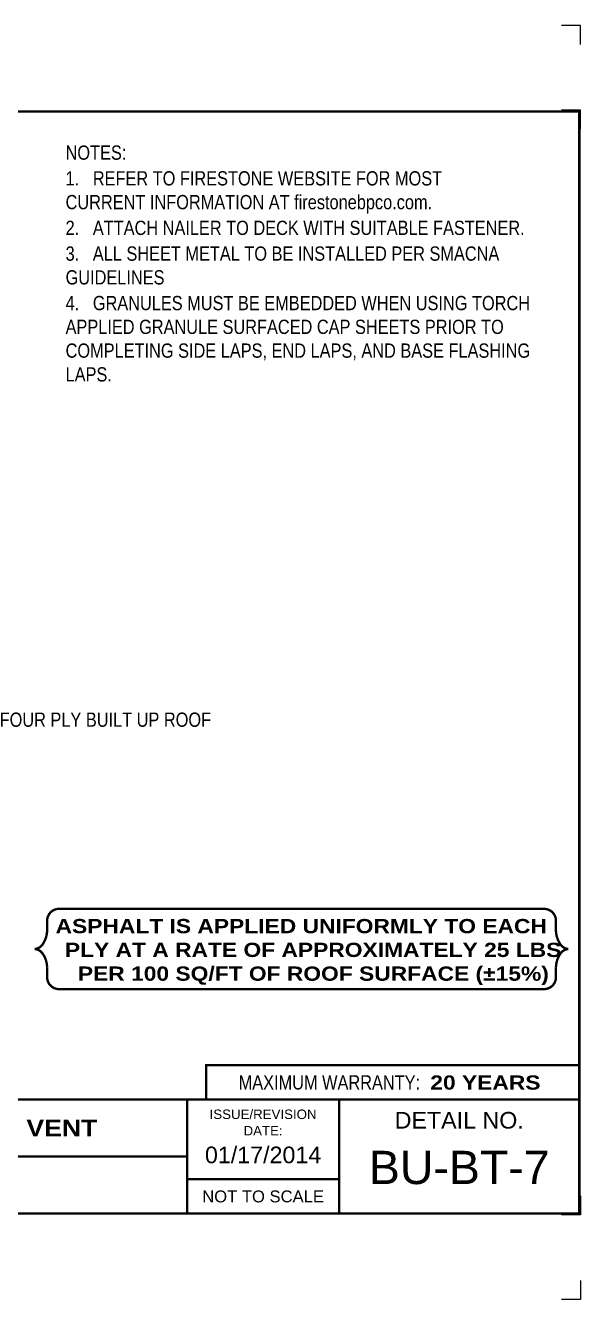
# Model space of a CAD drawing. Header units: inches. Extents: x -719.7 to -699.6, y -96.2 to -79.4.
# Drawn here: x -706.92 to -699.62, y -96.21 to -79.45 of the extents above; entities that cross this region are included whole.
import ezdxf
from ezdxf.enums import TextEntityAlignment as Align

# ---------------------------------------------------------------- set-up
doc = ezdxf.new("R2010")
doc.units = ezdxf.units.IN
doc.header["$MEASUREMENT"] = 0
doc.layers.get('0').update_dxf_attribs({"linetype": 'CONTINUOUS'})
doc.layers.get('DEFPOINTS').update_dxf_attribs({"linetype": 'CONTINUOUS'})
for name, color, linetype in [('FSBP-ANNO-LABEL', 7, 'CONTINUOUS'), ('FSBP-ANNO-NOTE', 7, 'CONTINUOUS'), ('FSBP-TTLB', 7, 'CONTINUOUS'), ('FSBP-TTLB-BORDER', 7, 'CONTINUOUS'), ('FSBP-TTLB-TEXT', 7, 'CONTINUOUS')]:
    doc.layers.add(name, color=color, linetype=linetype)
doc.styles.add('ARIAL', font='arial.ttf')
doc.styles.add('ARIAL_BOLD', font='')
doc.styles.add('ARIAL_NAR', font='ARIALN.TTF')
doc.styles.add('FSBP_ARIAL_NAR', font='ARIALN.TTF')
doc.styles.get('ARIAL_BOLD').set_extended_font_data('Arial Black')

# ---------------------------------------------------------------- blocks, each defined once
blk = doc.blocks.new('TTLB-ASPHALT_1')
blk.add_line((16.84110496735593, 0), (20, 0))
at = {"layer": 'DEFPOINTS', "linetype": 'Continuous', "ltscale": 1.75}
for points in [[(20.01562500000003, 13.88083333333333), (20.01562500000003, 14.13083333333333), (19.76562500000003, 14.13083333333333)], [(20.01562500000003, -2.380833333333342), (20.01562500000003, -2.630833333333342), (19.76562500000003, -2.630833333333342)]]:
    blk.add_lwpolyline(points, dxfattribs=at)
at = {"layer": 'DEFPOINTS', "color": 1}
for points in [[(20.015625, 12.765625), (20.015625, 13.015625), (19.765625, 13.015625)], [(20.015625, -1.265625), (20.015625, -1.515625), (19.765625, -1.515625)]]:
    blk.add_lwpolyline(points, dxfattribs=at)
at = {"layer": 'FSBP-TTLB', "const_width": 0.03125}
blk.add_lwpolyline([(15.09028770518938, 0), (20, 0), (20, 0.4512598240669945), (15.09028770518938, 0.4512598240669945)], close=True, dxfattribs=at)
for points in [[(0, 0), (0, -1.5), (20, -1.5), (20, 0), (0, 0)], [(14.84028770518938, 0), (14.84028770518938, -1.5)], [(16.84110496735593, 0), (16.84110496735593, -1.5)], [(20, 0), (20, -1.5)], [(4.825208527206769, -0.75), (14.84028770518938, -0.75)], [(14.84028770518938, -1.048740175933006), (16.84110496735593, -1.048740175933006)]]:
    blk.add_lwpolyline(points, dxfattribs=at)
at = {"layer": 'FSBP-TTLB-BORDER', "const_width": 0.03125}
blk.add_lwpolyline([(20, 0), (20, 13), (0, 13), (0, 0)], dxfattribs=at)
at = {"layer": 'FSBP-TTLB-TEXT', "style": 'ARIAL_NAR'}
blk.add_text('MAXIMUM WARRANTY:', height=0.1875, dxfattribs=at).set_placement((17.90516569312837, 0.2256299120335257), align=Align.MIDDLE_RIGHT)
at = {"layer": 'FSBP-TTLB-TEXT', "style": 'ARIAL_BOLD'}
blk.add_text('20 YEARS', height=0.1875, dxfattribs=at).set_placement((18.03987100774941, 0.2240244307510579), align=Align.MIDDLE_LEFT)
at = {"layer": 'FSBP-TTLB-TEXT', "style": 'ARIAL'}
for s, height, p in [('ISSUE/REVISION', 0.125, (15.84069633627263, -0.1938496373466023)), ('DETAIL NO.', 0.21875, (18.42055248367797, -0.2724398367368792)), ('DATE:', 0.125, (15.84069633627263, -0.409973105348854)), ('NOT TO SCALE', 0.15625, (15.84069633627263, -1.274370087966503))]:
    blk.add_text(s, height=height, dxfattribs=at).set_placement(p, align=Align.MIDDLE_CENTER)
at = {"layer": 'FSBP-TTLB-TEXT'}
for tag, height, style, p in [('DETAIL_DESCP_LINE_1', 0.21875, 'ARIAL_BOLD', (9.832748116198076, -0.375)), ('ISSUE_REV_DATE', 0.21875, 'ARIAL', (15.84069633627263, -0.7282559425942452)), ('DETAIL_NUMBER', 0.4375, 'ARIAL', (18.42055248367797, -0.8931630692489421))]:
    blk.add_attdef(tag, text='', height=height, dxfattribs=dict(at, style=style)).set_placement(p, align=Align.MIDDLE_CENTER)
at = {"layer": 'FSBP-TTLB-TEXT', "style": 'ARIAL'}
blk.add_attdef('ACCPT_SYSTEMS', text='', height=0.21875, dxfattribs=at).set_placement((11.49438170418193, -1.125), align=Align.MIDDLE_LEFT)

msp = doc.modelspace()

# ---------------------------------------------------------------- linework, layer by layer
at = {"layer": 'FSBP-ANNO-NOTE', "const_width": 0.03125}
msp.add_lwpolyline([(-706.6366246599139, -91.35969556967972), (-706.6366246599139, -91.2274095386969, -0.414213562373095), (-706.4803746599139, -91.0711595386969), (-700.100869581329, -91.0711595386969, -0.414213562373095), (-699.944619581329, -91.2274095386969), (-699.944619581329, -91.35969556967972, 0.1409083258157955), (-699.8861719551415, -91.53783661978274, 0.2244532195272858), (-699.7821085374286, -91.59911765987955, 0.2244532195272858), (-699.8861719551415, -91.66039869997634, 0.1409083258157939), (-699.944619581329, -91.83853975007936), (-699.944619581329, -91.9708257810622, -0.414213562373095), (-700.100869581329, -92.1270757810622), (-706.4803746599139, -92.1270757810622, -0.414213562373095), (-706.6366246599139, -91.9708257810622), (-706.6366246599139, -91.83853975007936, 0.1409083258157955), (-706.6950722861013, -91.66039869997634, 0.2244532195272858), (-706.7991357038143, -91.59911765987955, 0.2244532195272858), (-706.6950722861013, -91.53783661978274, 0.1409083258157939)], format="xyb", close=True, dxfattribs=at)
msp.add_lwpolyline([(-706.6366246599139, -91.35969556967972), (-706.6366246599139, -91.2274095386969, -0.414213562373095), (-706.4803746599139, -91.0711595386969), (-700.100869581329, -91.0711595386969, -0.414213562373095), (-699.944619581329, -91.2274095386969), (-699.944619581329, -91.35969556967972, 0.1409083258157955), (-699.8861719551415, -91.53783661978274, 0.2244532195272858), (-699.7821085374286, -91.59911765987955, 0.2244532195272858), (-699.8861719551415, -91.66039869997634, 0.1409083258157939), (-699.944619581329, -91.83853975007936), (-699.944619581329, -91.9708257810622, -0.414213562373095), (-700.100869581329, -92.1270757810622), (-706.4803746599139, -92.1270757810622, -0.414213562373095), (-706.6366246599139, -91.9708257810622), (-706.6366246599139, -91.83853975007936, 0.1409083258157955), (-706.6950722861013, -91.66039869997634, 0.2244532195272858), (-706.7991357038143, -91.59911765987955, 0.2244532195272858), (-706.6950722861013, -91.53783661978274, 0.1409083258157939)], format="xyb", close=True, dxfattribs=at)

# ---------------------------------------------------------------- block references
ref = msp.add_blockref('TTLB-ASPHALT_1', (-719.6369736728427, -93.58006991502182))
ref.add_attrib('DETAIL_DESCP_LINE_1', 'SKYLIGHT, ROOF HATCH, AND SMOKE VENT', dxfattribs={"layer": 'FSBP-TTLB-TEXT', "height": 0.21875, "style": 'ARIAL_BOLD'}).set_placement((-709.8042255566446, -93.95506991502182), align=Align.MIDDLE_CENTER)
ref.add_attrib('ISSUE_REV_DATE', '01/17/2014', dxfattribs={"layer": 'FSBP-TTLB-TEXT', "height": 0.21875, "style": 'ARIAL'}).set_placement((-703.7962773365701, -94.30832585761607), align=Align.MIDDLE_CENTER)
ref.add_attrib('DETAIL_NUMBER', 'BU-BT-7', dxfattribs={"layer": 'FSBP-TTLB-TEXT', "height": 0.4375, "style": 'ARIAL'}).set_placement((-701.2164211891647, -94.47323298427077), align=Align.MIDDLE_CENTER)

# ---------------------------------------------------------------- texts
at = {"layer": 'FSBP-ANNO-LABEL', "style": 'ARIAL_NAR'}
msp.add_text('FOUR PLY BUILT UP ROOF', height=0.1875, dxfattribs=at).set_placement((-707.2611066358763, -88.58212304029638), align=Align.MIDDLE_LEFT)
at = {"layer": 'FSBP-ANNO-NOTE', "char_height": 0.1875, "attachment_point": 1}
for s, width, heights, insert, style in [('NOTES:\\P{\\H0.083333x;\\P\\pi-0.375,l0.375;}1.   REFER TO FIRESTONE WEBSITE FOR MOST \\P\\pi0;CURRENT INFORMATION AT firestonebpco.com.\\P\\pl0;{\\H0.083333x;\\P\\pi-0.375,l0.375;}2.   ATTACH NAILER TO DECK WITH SUITABLE FASTENER.\\P\\pi0;{\\H0.083333x;\\P\\pi-0.375;}3.   ALL SHEET METAL TO BE INSTALLED PER SMACNA GUIDELINES\\P{\\H0.083333x;\\P}4.   GRANULES MUST BE EMBEDDED WHEN USING TORCH APPLIED GRANULE SURFACED CAP SHEETS PRIOR TO COMPLETING SIDE LAPS, END LAPS, AND BASE FLASHING LAPS.{\\H0.083333x;  }', 6.161841700162768, [3.578966532139024], (-706.3939967946262, -81.02809348874507), 'FSBP_ARIAL_NAR'), ('\\pi-0.074589,l0.375;ASPHALT IS APPLIED UNIFORMLY TO EACH \\P\\pi0.048347;PLY AT A RATE OF APPROXIMATELY 25 LBS \\P\\pi0.21864;PER 100 SQ/FT OF ROOF SURFACE (±15%)', 6.831729374567658, [0.9038556274154006], (-706.8259814332123, -91.20445176332886), 'ARIAL_BOLD')]:
    msp.add_mtext_dynamic_manual_height_columns(s, width=width, gutter_width=1.09375, heights=heights, dxfattribs=dict(at, insert=insert, style=style))

doc.saveas('drawing.dxf')
